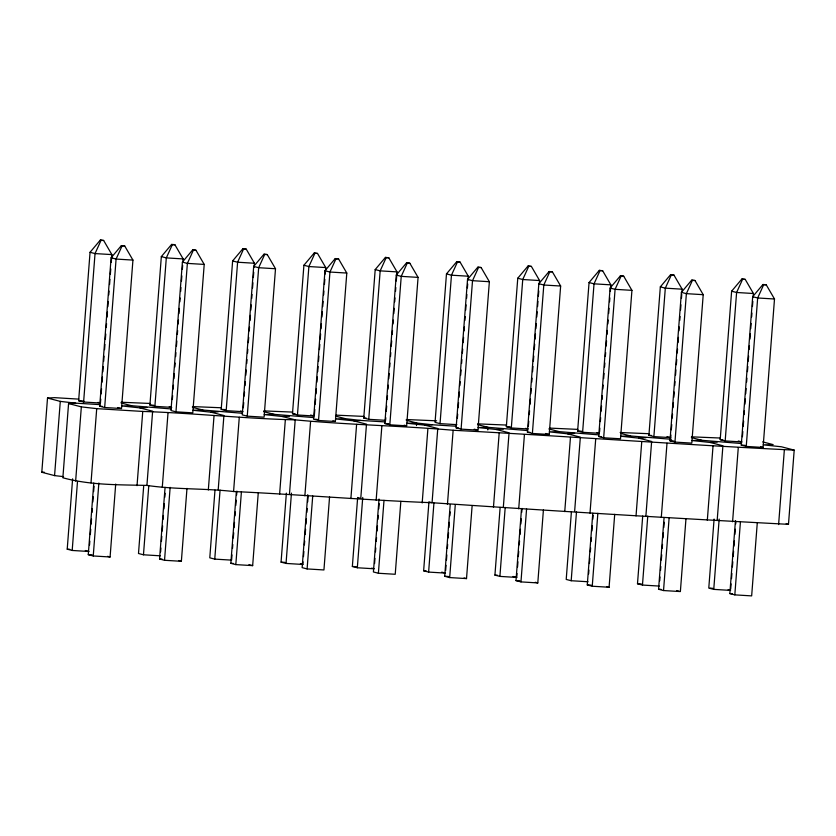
<?xml version="1.0" encoding="UTF-8"?>
<svg xmlns="http://www.w3.org/2000/svg" width="836" height="836" viewBox="0 0 836 836"><rect width="100%" height="100%" fill="white"/><g stroke="black" fill="none" stroke-linecap="round" stroke-linejoin="round"><path stroke-width="1.25" d="M63.536 476.635L54.57 475.611L41.8 472.277L47.516 398.051L54.591 397.654L78.887 399.127M54.57 475.611L60.286 401.385L47.516 398.051M99.944 404.624L75.658 403.151L68.573 403.548L62.867 477.774C90.089 485.277 118.9 484.702 146.917 485.423C175.654 489.635 204.82 488.245 233.578 491.516C299.81 494.546 365.834 500.168 432.066 502.718C550.819 510.838 669.636 518.048 788.484 524.339L794.2 450.113L781.43 446.779L763.247 444.846L773.133 444.616L762.683 441.889M89.024 551.488L72.189 550.464L67.214 549.168L72.617 478.85M100.748 399.138L100.445 403.046L83.61 402.022L78.636 400.726L90.058 252.273L100.299 240.11L103.643 240.465L111.867 254.593L111.272 262.41M75.637 481.108L81.343 406.881L68.573 403.548M72.189 550.464L77.497 481.452M83.61 402.022L95.032 253.58L101.062 240.308L103.643 240.465M91.009 482.863L96.715 408.647L81.343 406.881M115.702 484.065L110.091 556.985L93.245 555.961L88.271 554.665L93.789 483.041M99.693 406.212L111.115 257.77L121.366 245.606L123.947 245.763L124.71 245.962L132.934 260.09L121.513 408.532L104.667 407.519L99.693 406.212L102.285 406.369M89.525 544.978L89.828 541.07M90.33 534.559L90.727 529.355M91.124 524.141L91.532 518.937M92.033 512.426L92.326 508.518M92.827 502.008L93.235 496.793M93.632 491.589L94.029 486.385M101.146 393.923L101.553 388.719M102.055 382.209L102.452 376.994M102.849 371.79L103.256 366.586M103.654 361.371L104.051 356.167M104.552 349.657L104.96 344.442M105.357 339.238L105.754 334.024M106.256 327.513L106.559 323.616M107.06 317.105L107.457 311.891M107.865 306.687L108.262 301.472M108.764 294.962L109.067 291.053M109.568 284.543L109.965 279.339M110.362 274.124L110.77 268.92M93.245 555.961L98.857 483.041M104.667 407.519L116.089 259.066L122.129 245.805L124.71 245.962M137.031 485.653L142.747 411.437C193.565 413.089 244.331 418.648 295.202 419.85C347.745 424.876 400.611 425.681 453.143 430.258C566.902 436.162 680.452 444.668 794.2 450.113M143.708 485.779L138.494 553.495L143.468 554.79L160.313 555.815M169.248 406.714L171.735 407.362L154.89 406.348L149.916 405.042L161.338 256.6L171.589 244.436L174.17 244.593L174.933 244.791L183.157 258.92L182.959 261.522M146.917 485.423L152.633 411.207L139.863 407.874L121.68 405.941L131.565 405.711L171.234 408.95M143.468 554.79L148.777 485.779M154.89 406.348L166.312 257.896L172.352 244.634L174.933 244.791M162.288 487.189L168.005 412.963M186.982 488.381L181.37 561.301L164.535 560.287L159.561 558.991L165.068 487.367M182.405 262.096L170.983 410.539L175.957 411.834L192.792 412.859L204.214 264.416L196 250.277L195.227 250.079L192.646 249.922L182.405 262.096L187.379 263.392L204.214 264.416M160.606 551.906L160.909 547.998M161.411 541.488L161.808 536.284M162.215 531.069L162.612 525.865M163.114 519.355L163.417 515.446M163.919 508.936L164.316 503.721M164.817 497.211L165.12 493.303M172.331 399.556L172.634 395.647M173.136 389.137L173.439 385.229M173.94 378.718L174.337 373.514M174.839 366.994L175.142 363.096M175.644 356.585L175.936 352.677M176.438 346.167L176.845 340.952M177.347 334.442L177.64 330.534M178.141 324.023L178.444 320.125M178.946 313.615L179.343 308.4M179.844 301.89L180.148 297.982M180.649 291.471L180.952 287.563M181.454 281.053L181.851 275.849M182.352 269.338L182.656 265.43M164.535 560.287L170.147 487.367M175.957 411.834L187.379 263.392L193.409 250.121L196 250.277M208.321 489.98L214.026 415.753M214.988 490.105L209.784 557.811L214.758 559.117L231.593 560.13L232 554.926M240.528 411.04L243.015 411.688L226.18 410.664L221.206 409.368L232.627 260.926L242.868 248.752L246.212 249.107L254.437 263.246L254.144 267.154M218.206 489.75L223.912 415.523L211.142 412.2L192.97 410.267L202.855 410.037L242.513 413.266M214.758 559.117L220.067 490.095M226.18 410.664L237.602 262.222L243.631 248.95L246.212 249.107M233.578 491.516L239.284 417.289M258.272 492.707L252.66 565.627L235.815 564.603L230.84 563.307L236.358 491.693M253.684 266.423L242.262 414.865L247.247 416.161L264.082 417.185L275.504 268.732L267.28 254.604L266.517 254.405L263.936 254.249L253.684 266.423L258.669 267.719L275.504 268.732M232.502 548.416L232.795 544.508M233.296 537.997L233.704 532.793M234.101 527.579L234.498 522.375M235 515.864L235.303 511.956M235.804 505.446L236.201 500.231M236.609 495.027L236.901 491.119M243.318 407.78L243.715 402.576M244.216 396.065L244.52 392.157M245.021 385.647L245.324 381.738M245.826 375.228L246.223 370.024M246.724 363.514L247.028 359.605M247.529 353.095L247.822 349.187M248.323 342.676L248.731 337.462M249.232 330.951L249.525 327.054M250.027 320.533L250.434 315.329M250.831 310.125L251.228 304.91M251.73 298.4L252.033 294.491M252.535 287.981L252.932 282.777M253.339 277.562L253.736 272.358M235.815 564.603L241.426 491.683M247.247 416.161L258.669 267.719L264.698 254.447L267.28 254.604M279.6 494.306L285.316 420.08M303.081 561.855L302.883 564.457L286.037 563.433L281.063 562.137L286.372 493.125M314.305 416.014L297.459 414.99L292.485 413.695L303.907 265.252L314.158 253.078L317.502 253.433L325.726 267.562L325.225 274.072M289.486 494.076L295.202 419.85L282.432 416.516L264.249 414.583L274.135 414.353L313.803 417.592M286.037 563.433L291.45 493.125M297.459 414.99L308.881 266.548L314.921 253.277L317.502 253.433M304.868 495.832L310.574 421.616M307.742 494.713L302.13 567.634L307.105 568.929L323.94 569.953L329.551 497.033M324.974 270.739L313.552 419.191L318.526 420.487L335.372 421.501L346.794 273.058L338.57 258.93L337.807 258.732L335.226 258.575L324.974 270.739L329.948 272.034L346.794 273.058M303.478 556.64L303.886 551.436M304.388 544.926L304.68 541.017M305.182 534.507L305.589 529.303M305.986 524.088L306.384 518.884M306.885 512.374L307.188 508.466M307.69 501.955L308.087 496.741M314.399 414.708L314.806 409.504M315.203 404.29L315.6 399.085M316.008 393.871L316.405 388.667M316.907 382.156L317.304 376.952M317.711 371.738L318.108 366.534M318.516 361.319L318.913 356.115M319.415 349.605L319.812 344.39M320.219 339.186L320.616 333.972M321.014 328.767L321.421 323.563M321.923 317.053L322.32 311.838M322.717 306.634L323.124 301.42M323.626 294.909L323.919 291.001M324.42 284.491L324.828 279.287M307.105 568.929L312.716 496.009M318.526 420.487L329.948 272.034L335.988 258.773L338.57 258.93M350.89 498.622L356.606 424.406M371.675 568.135L374.162 568.783L357.327 567.759L352.353 566.463L357.662 497.451M385.793 417.728L385.584 420.33L368.749 419.317L363.775 418.021L375.197 269.568L385.438 257.404L388.792 257.76L397.006 271.888L396.306 281M357.327 567.759L362.74 497.441M368.749 419.317L380.171 270.864L386.201 257.603L388.792 257.76M376.148 500.158L381.864 425.932M379.021 499.04L373.41 571.96L378.394 573.256L395.229 574.28L400.841 501.349M384.842 423.507L396.264 275.065L406.505 262.901L409.086 263.047L409.849 263.256L418.073 277.385L406.651 425.827L389.816 424.803L384.842 423.507L388.719 423.747M374.57 563.568L374.967 558.364M375.469 551.854L375.772 547.946M376.273 541.435L376.566 537.527M377.067 531.017L377.475 525.813M377.976 519.302L378.269 515.394M378.771 508.884L379.178 503.669M386.295 411.218L386.692 406.014M387.193 399.503L387.496 395.595M387.998 389.085L388.291 385.177M388.792 378.666L389.2 373.462M389.701 366.952L389.994 363.043M390.496 356.533L390.799 352.625M391.3 346.114L391.697 340.9M392.199 334.39L392.502 330.481M393.004 323.971L393.307 320.073M393.808 313.563L394.205 308.348M394.707 301.838L395.01 297.93M395.512 291.419L395.804 287.511M378.394 573.256L384.006 500.336M389.816 424.803L401.238 276.361L407.268 263.1L409.849 263.256M416.506 425.608L416.704 423.006L406.265 420.278M422.18 502.948L427.886 428.722M441.721 572.127L445.452 573.099L428.617 572.085L423.633 570.789L428.952 501.767M467.993 280.123L468.296 276.214L460.072 262.086L456.728 261.72L446.476 273.894L435.054 422.337L440.039 423.633L456.874 424.657M428.617 572.085L433.926 503.073M440.039 423.633L451.461 275.19L457.491 261.929L460.072 262.086M447.438 504.484L453.143 430.258M472.131 505.675L466.519 578.596L449.674 577.572L444.7 576.276L450.207 504.662M456.122 427.833L467.543 279.391L477.795 267.217L480.376 267.374L481.139 267.572L489.363 281.711L477.941 430.153L461.096 429.129L456.122 427.833L458.713 427.99M445.651 570.497L446.048 565.293M446.455 560.078L446.852 554.874M447.354 548.364L447.657 544.455M448.159 537.945L448.556 532.741M448.963 527.526L449.36 522.322M449.862 515.812L450.165 511.904M457.376 418.146L457.679 414.238M458.18 407.728L458.577 402.524M458.974 397.309L459.382 392.105M459.884 385.595L460.176 381.686M460.678 375.176L461.085 369.972M461.587 363.461L461.88 359.553M462.381 353.043L462.684 349.135M463.186 342.624L463.583 337.41M464.084 330.899L464.388 327.001M464.889 320.481L465.192 316.583M465.694 310.072L466.091 304.858M466.592 298.347L466.896 294.439M467.397 287.929L467.69 284.021M449.674 577.572L455.286 504.651M461.096 429.129L472.518 280.687L478.558 267.416L481.139 267.572M487.796 429.934L487.994 427.321L477.544 424.604M493.459 507.274L499.176 433.048M517.035 573.517L516.742 577.425L499.897 576.401L494.922 575.105L500.137 507.4M525.666 428.335L528.164 428.983L511.318 427.959L506.344 426.663L517.766 278.221L528.018 266.047L531.362 266.402L539.586 280.541L539.283 284.439M503.345 507.044L509.061 432.818L496.291 429.485L478.108 427.551L487.994 427.321L527.662 430.561M499.897 576.401L505.205 507.389M511.318 427.959L522.74 279.517L528.78 266.245L531.362 266.402M518.717 508.8L524.433 434.584M543.41 510.002L537.799 582.922L520.964 581.898L515.99 580.602L521.497 508.988M527.411 432.16L538.833 283.707L549.074 271.543L551.655 271.7L552.418 271.899L560.642 286.027L549.221 434.48L532.386 433.456L527.411 432.16L530.003 432.316M517.536 567.007L517.944 561.802M518.341 556.588L518.738 551.384M519.24 544.873L519.543 540.965M520.044 534.455L520.441 529.251M520.849 524.036L521.246 518.832M521.748 512.322L522.051 508.413M528.362 426.381L528.76 421.166M529.261 414.656L529.564 410.748M530.066 404.237L530.463 399.033M530.86 393.819L531.268 388.615M531.769 382.104L532.062 378.196M532.563 371.686L532.971 366.481M533.368 361.267L533.765 356.063M534.267 349.552L534.674 344.338M535.071 339.134L535.468 333.919M535.876 328.715L536.273 323.511M536.775 317.001L537.172 311.786M537.579 306.582L537.976 301.368M538.384 296.163L538.781 290.949M520.964 581.898L526.575 508.978M532.386 433.456L543.808 285.013L549.837 271.742L552.418 271.899M564.749 511.601L570.455 437.374M571.416 511.716L566.212 579.432L571.187 580.727L588.022 581.751M596.956 432.651L599.443 433.309L582.608 432.285L577.634 430.989L589.056 282.537L599.297 270.373L602.641 270.728L610.865 284.857L610.364 291.367M574.635 511.371L580.341 437.144L567.571 433.811L549.398 431.878L559.284 431.648L598.942 434.887M571.187 580.727L576.495 511.716M582.608 432.285L594.03 283.832L600.06 270.571L602.641 270.728M590.007 513.126L595.713 438.9M614.7 514.328L609.089 587.248L592.243 586.224L587.269 584.928L592.787 513.304M598.691 436.476L610.113 288.033L620.364 275.87L622.945 276.026L623.708 276.225L631.932 290.353L620.511 438.795L603.665 437.782L598.691 436.476L601.283 436.632M588.628 573.935L588.92 570.027M589.422 563.516L589.829 558.312M590.331 551.802L590.624 547.893M591.125 541.383L591.428 537.475M591.93 530.965L592.327 525.76M592.828 519.25L593.132 515.342M599.548 432.003L599.84 428.095M600.342 421.584L600.645 417.676M601.147 411.166L601.544 405.962M602.045 399.451L602.348 395.543M602.85 389.033L603.153 385.124M603.655 378.614L604.052 373.41M604.553 366.899L604.856 362.991M605.358 356.481L605.661 352.573M606.163 346.062L606.56 340.848M607.061 334.337L607.364 330.429M607.866 323.919L608.159 320.021M608.66 313.51L609.068 308.296M609.569 301.786L609.862 297.877M592.243 586.224L597.855 513.304M603.665 437.782L615.087 289.329L621.127 276.068L623.708 276.225M636.029 515.916L641.745 441.701M659.311 586.078L642.466 585.054L637.492 583.758L642.706 516.042M670.932 435.023L670.733 437.625L653.888 436.611L648.914 435.305L660.335 286.863L670.587 274.699L673.168 274.856L673.931 275.054L682.155 289.183L681.957 291.785M645.914 515.687L651.631 441.471L638.861 438.137L620.678 436.204L630.563 435.974L671.507 439.287M642.466 585.054L647.775 516.042M653.888 436.611L665.31 288.159L671.35 274.898L673.931 275.054M661.286 517.453L667.003 443.226M685.98 518.644L680.368 591.564L663.533 590.55L658.559 589.244L664.066 517.63M669.981 440.802L681.403 292.36L691.644 280.185L694.225 280.342L694.998 280.541L703.212 294.68L691.79 443.122L674.955 442.098L669.981 440.802L673.868 441.042M659.708 580.863L660.012 576.955M660.513 570.445L660.806 566.536M661.307 560.026L661.715 554.822M662.216 548.312L662.509 544.403M663.011 537.893L663.418 532.689M663.815 527.474L664.212 522.27M671.329 429.819L671.736 424.604M672.238 418.094L672.531 414.186M673.032 407.675L673.44 402.471M673.837 397.257L674.234 392.053M674.736 385.542L675.039 381.634M675.54 375.124L675.937 369.92M676.345 364.705L676.742 359.501M677.244 352.991L677.547 349.082M678.048 342.572L678.445 337.357M678.947 330.847L679.25 326.949M679.752 320.439L680.044 316.53M680.546 310.02L680.953 304.806M681.455 298.295L681.748 294.387M663.533 590.55L669.145 517.63M674.955 442.098L686.377 293.655L692.407 280.384L694.998 280.541M707.319 520.243L713.024 446.016M714.09 519.062L708.782 588.074L713.756 589.38L730.591 590.394L728.104 589.746M742.013 441.951L725.178 440.927L720.204 439.631L731.625 291.189L741.866 279.015L745.21 279.37L753.435 293.509L753.142 297.407M717.204 520.013L722.91 445.787L710.14 442.453L691.968 440.53L701.853 440.3L741.511 443.529M713.756 589.38L719.169 519.062M725.178 440.927L736.6 292.485L742.629 279.214L745.21 279.37M732.576 521.779L738.282 447.553M757.27 522.97L751.658 595.89L734.813 594.866L729.838 593.57L735.45 520.65M741.26 445.128L752.682 296.675L762.934 284.512L765.515 284.668L766.278 284.867L774.502 298.995L763.08 447.448L746.245 446.424L741.26 445.128L745.148 445.358M730.695 589.098L731.092 583.883M731.5 578.679L731.897 573.465M732.399 566.954L732.796 561.75M733.203 556.536L733.6 551.332M733.998 546.127L734.405 540.913M734.907 534.403L735.304 529.198M735.701 523.984L735.899 521.382M742.42 436.747L742.817 431.533M743.214 426.329L743.622 421.114M744.124 414.604L744.416 410.695M744.918 404.185L745.325 398.981M745.722 393.766L746.12 388.562M746.621 382.052L746.924 378.144M747.426 371.633L747.823 366.429M748.23 361.215L748.628 356.011M749.129 349.5L749.432 345.592M749.934 339.082L750.331 333.867M750.728 328.663L751.136 323.459M751.637 316.948L751.93 313.04M752.431 306.53L752.839 301.315M734.813 594.866L740.424 521.946M746.245 446.424L757.667 297.982L763.696 284.71L766.278 284.867M778.598 524.569L784.314 450.343M121.157 402.241L150.166 403.454M139.863 407.874L146.937 407.477M192.437 406.568L221.456 407.78M211.142 412.2L218.227 411.793M263.727 410.894L292.736 412.096M282.432 416.516L289.507 416.119M336.197 415.147L364.026 416.422M360.797 420.445L345.425 418.679L335.539 418.909L353.712 420.842L360.797 420.445L385.093 421.919M406.296 419.536L436.591 420.821M432.087 424.761L416.704 423.006L406.818 423.235L425.001 425.169L432.087 424.761L456.372 426.235M477.586 423.862L506.595 425.064M496.291 429.485L503.366 429.087M550.046 428.116L577.885 429.39M567.571 433.811L574.656 433.414M620.155 432.505L649.164 433.717M638.861 438.137L645.935 437.73M41.8 472.277L44.162 472.141M691.435 436.831L720.454 438.033M710.14 442.453L717.225 442.056M111.867 254.593L95.032 253.58L90.058 252.273M183.157 258.92L166.312 257.896L161.338 256.6M254.437 263.246L237.602 262.222L232.627 260.926M325.726 267.562L308.881 266.548L303.907 265.252M397.006 271.888L380.171 270.864L375.197 269.568M468.296 276.214L451.461 275.19L446.476 273.894M539.586 280.541L522.74 279.517L517.766 278.221M610.865 284.857L594.03 283.832L589.056 282.537M682.155 289.183L665.31 288.159L660.335 286.863M753.435 293.509L736.6 292.485L731.625 291.189M132.934 260.09L116.089 259.066L111.115 257.77M418.073 277.385L401.238 276.361L396.264 275.065M489.363 281.711L472.518 280.687L467.543 279.391M560.642 286.027L543.808 285.013L538.833 283.707M631.932 290.353L615.087 289.329L610.113 288.033M703.212 294.68L686.377 293.655L681.403 292.36M774.502 298.995L757.667 297.982L752.682 296.675M78.636 400.726L83.809 401.04M149.916 405.042L153.803 405.282M221.206 409.368L225.093 409.609M292.485 413.695L295.077 413.851M363.775 418.021L366.367 418.178M506.344 426.663L510.232 426.893M577.634 430.989L581.511 431.219M648.914 435.305L651.505 435.462M720.204 439.631L722.795 439.788M314.848 419.264L317.44 419.421M96.715 408.647L142.747 411.437M67.214 549.168L69.796 549.325M281.063 562.137L284.951 562.377M352.353 566.463L356.24 566.693M423.633 570.789L426.224 570.946M494.922 575.105L497.514 575.262M637.492 583.758L641.379 583.988M710.077 588.157L712.669 588.314M88.271 554.665L92.159 554.895M159.561 558.991L162.153 559.148M230.84 563.307L233.432 563.464M444.7 576.276L448.587 576.516M515.99 580.602L519.877 580.842M587.269 584.928L591.157 585.158M658.559 589.244L661.151 589.401M729.838 593.57L732.43 593.727M60.286 401.385L75.658 403.151M741.866 279.015L742.629 279.214M762.934 284.512L763.696 284.71M670.587 274.699L671.35 274.898M691.644 280.185L692.407 280.384M599.297 270.373L600.06 270.571M620.364 275.87L621.127 276.068M528.018 266.047L528.78 266.245M549.074 271.543L549.837 271.742M456.728 261.72L457.491 261.929M477.795 267.217L478.558 267.416M385.438 257.404L386.201 257.603M406.505 262.901L407.268 263.1M314.158 253.078L314.921 253.277M335.226 258.575L335.988 258.773M242.868 248.752L243.631 248.95M263.936 254.249L264.698 254.447M171.589 244.436L172.352 244.634M192.646 249.922L193.409 250.121M100.299 240.11L101.062 240.308M121.366 245.606L122.129 245.805M738.282 440.98L740.769 441.627M760.593 446.8L763.08 447.448M691.403 437.573L701.853 440.3M667.003 436.653L670.733 437.625M621.273 433.55L630.563 435.974M548.834 428.92L559.284 431.648M545.49 433.497L549.221 434.48M474.211 429.181L477.941 430.153M425.001 425.169L437.771 428.492L432.066 502.718L429.735 502.112M786.164 523.733L788.484 524.339M404.164 425.179L406.651 425.827M336.135 416.255L345.425 418.679M353.712 420.842L366.492 424.176L360.776 498.392L358.456 497.786M310.574 415.043L313.061 415.691M332.874 420.853L335.372 421.501M263.685 411.636L274.135 414.353M192.405 407.31L202.855 410.037M121.115 402.983L131.565 405.711M97.958 402.398L100.445 403.046M117.782 407.56L121.513 408.532M676.637 590.592L679.125 591.24M606.602 586.6L609.089 587.248M513.001 576.453L516.742 577.425M535.312 582.274L537.799 582.922M464.032 577.948L466.519 578.596M300.396 563.809L302.883 564.457M248.929 564.655L252.66 565.627M178.883 560.653L181.37 561.301M85.293 550.516L87.78 551.164M107.604 556.337L110.091 556.985"/></g></svg>
